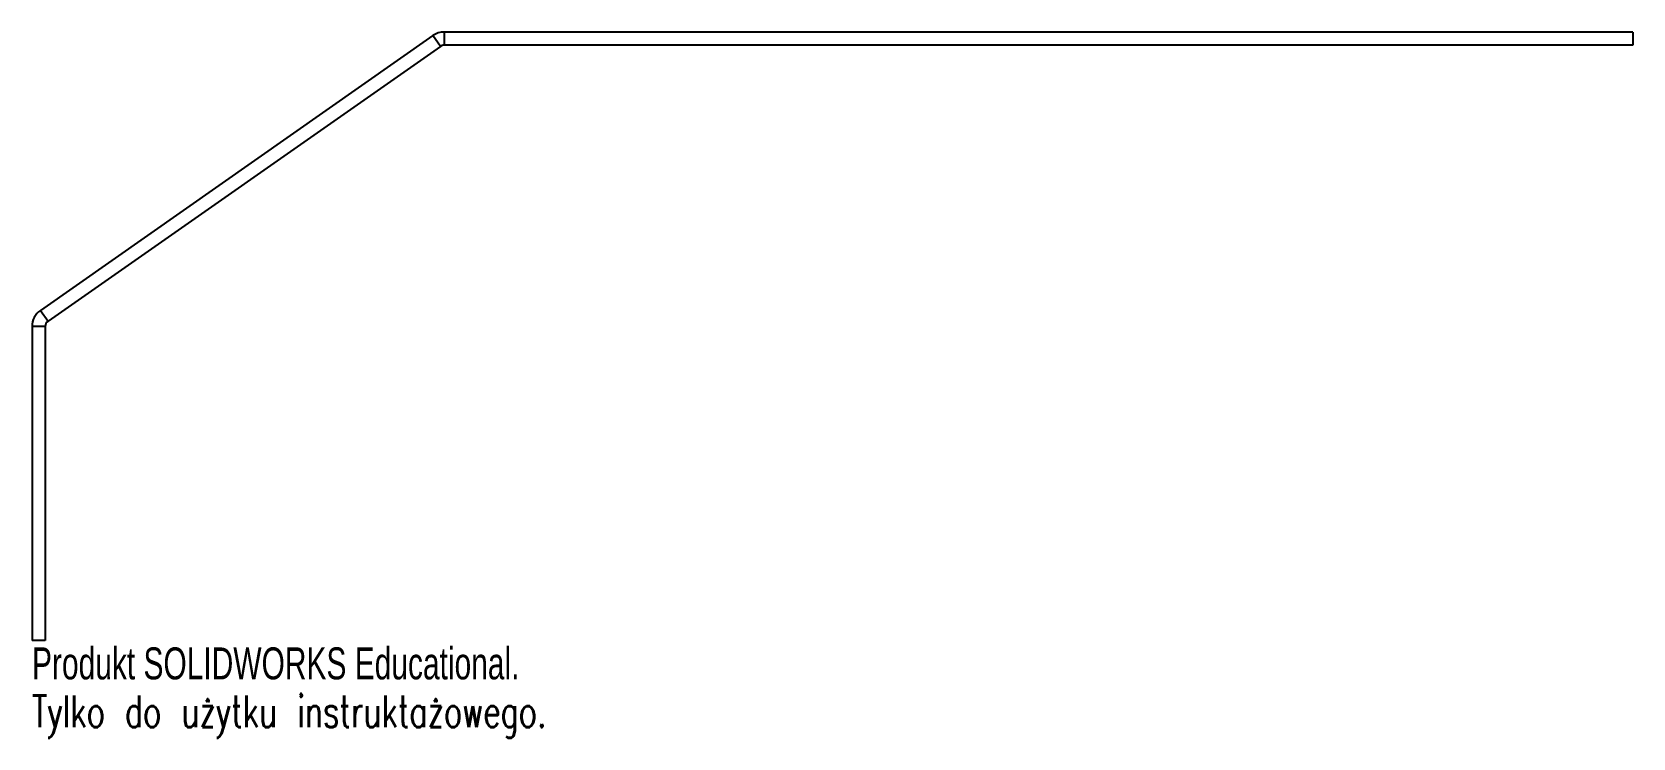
# Model space of a CAD drawing. Header units: millimetres. Extents: x -152 to 90, y -107 to 0.
import ezdxf

# ---------------------------------------------------------------- set-up
doc = ezdxf.new("R2010")
doc.units = ezdxf.units.MM
doc.styles.add('SLDTEXTSTYLE0', font='TXT', dxfattribs={"width": 0.7})
doc.styles.add('SLDTEXTSTYLE1', font='TXT', dxfattribs={"width": 0.7, "bigfont": 'bigfont'})

msp = doc.modelspace()

# ---------------------------------------------------------------- linework, layer by layer
at = {"color": 7, "linetype": 'Continuous', "lineweight": 25}
for p, q in [((-89.68, 0), (-89.68, -2)), ((90, 0), (-89.68, 0)), ((90, 0), (90, -2)), ((-91.41, -0.54), (-150.72, -42.08)), ((-90.26, -2.18), (-149.57, -43.71)), ((-90.26, -2.18), (-91.41, -0.54)), ((90, -2), (-89.68, -2)), ((-150.72, -42.08), (-149.57, -43.71)), ((-150, -44.53), (-152, -44.53)), ((-152, -44.53), (-152, -92)), ((-150, -44.53), (-150, -92)), ((-150, -92), (-152, -92))]:
    msp.add_line(p, q, dxfattribs=at)
for centre, radius, start, end in [((-89.68, -3), 3, 90, 125), ((-89.68, -3), 1, 90, 125), ((-149, -44.53), 3, 125, 180), ((-149, -44.53), 1, 125, 180)]:
    msp.add_arc(centre, radius, start, end, dxfattribs=at)

# ---------------------------------------------------------------- texts
at = {"color": 7, "linetype": 'Continuous', "char_height": 4.8336, "attachment_point": 1}
for s, insert, style in [('Produkt SOLIDWORKS Educational.', (-152, -93.02), 'SLDTEXTSTYLE0'), ('Tylko do użytku instruktażowego.', (-152, -100.27), 'SLDTEXTSTYLE1')]:
    msp.add_mtext(s, dxfattribs=dict(at, insert=insert, style=style))

doc.saveas('drawing.dxf')
